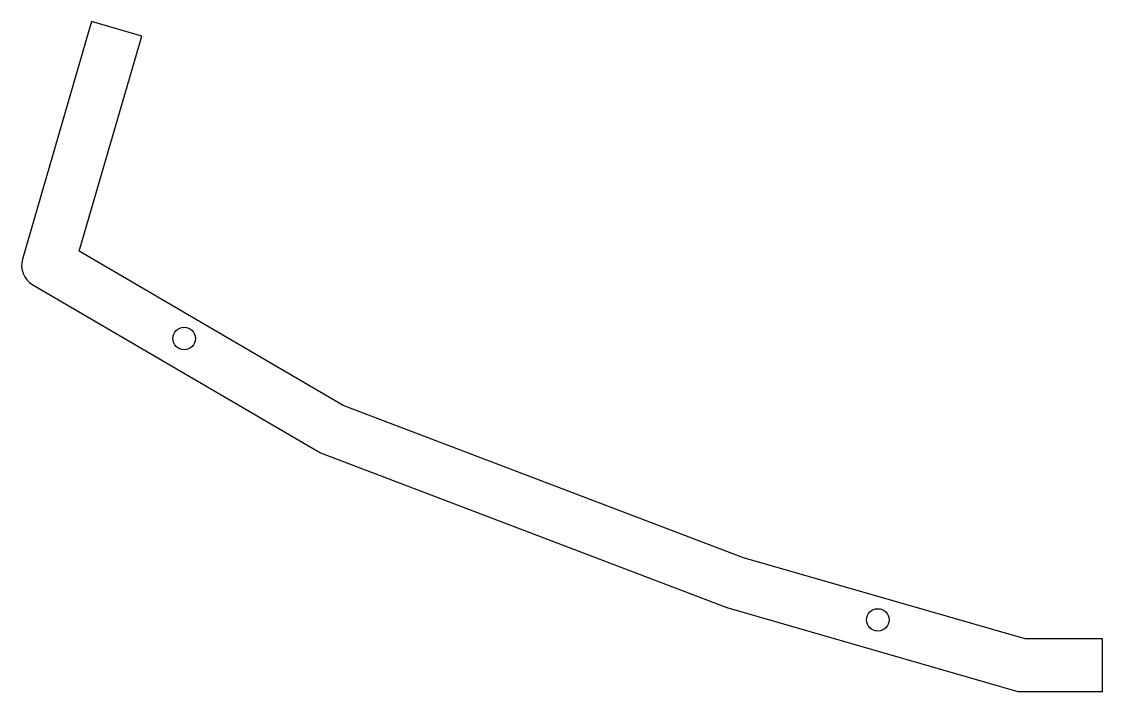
# Model space of a CAD drawing. Header units: millimetres. Extents: x -72 to 72, y -45 to 45.
import ezdxf

# ---------------------------------------------------------------- set-up
doc = ezdxf.new("R2010")
doc.units = ezdxf.units.MM
doc.layers.add('CUTOUTS', color=1, linetype='CONTINUOUS')
doc.layers.add('PERIMETER', color=5, linetype='CONTINUOUS')

msp = doc.modelspace()

# ---------------------------------------------------------------- linework, layer by layer
at = {"layer": 'CUTOUTS'}
for centre in [(-50.2, 2.4), (42.45, -35.21)]:
    msp.add_circle(centre, 1.5, dxfattribs=at)
at = {"layer": 'PERIMETER'}
for p, q in [((-62.57, 44.76), (-71.8, 13.03)), ((-55.85, 42.81), (-62.57, 44.76)), ((-64.21, 14.07), (-55.85, 42.81)), ((-28.95, -6.55), (-64.21, 14.07)), ((-70.43, 9.6), (-31.98, -12.89)), ((24.51, -26.92), (-28.95, -6.55)), ((-31.98, -12.89), (22.29, -33.56)), ((62.15, -37.76), (24.51, -26.92)), ((22.29, -33.56), (61.16, -44.76)), ((72.45, -37.76), (62.15, -37.76)), ((72.45, -44.76), (72.45, -37.76)), ((61.16, -44.76), (72.45, -44.76))]:
    msp.add_line(p, q, dxfattribs=at)
msp.add_arc((-68.92, 12.19), 3, 163.791, 239.6764, dxfattribs=at)

doc.saveas('drawing.dxf')
